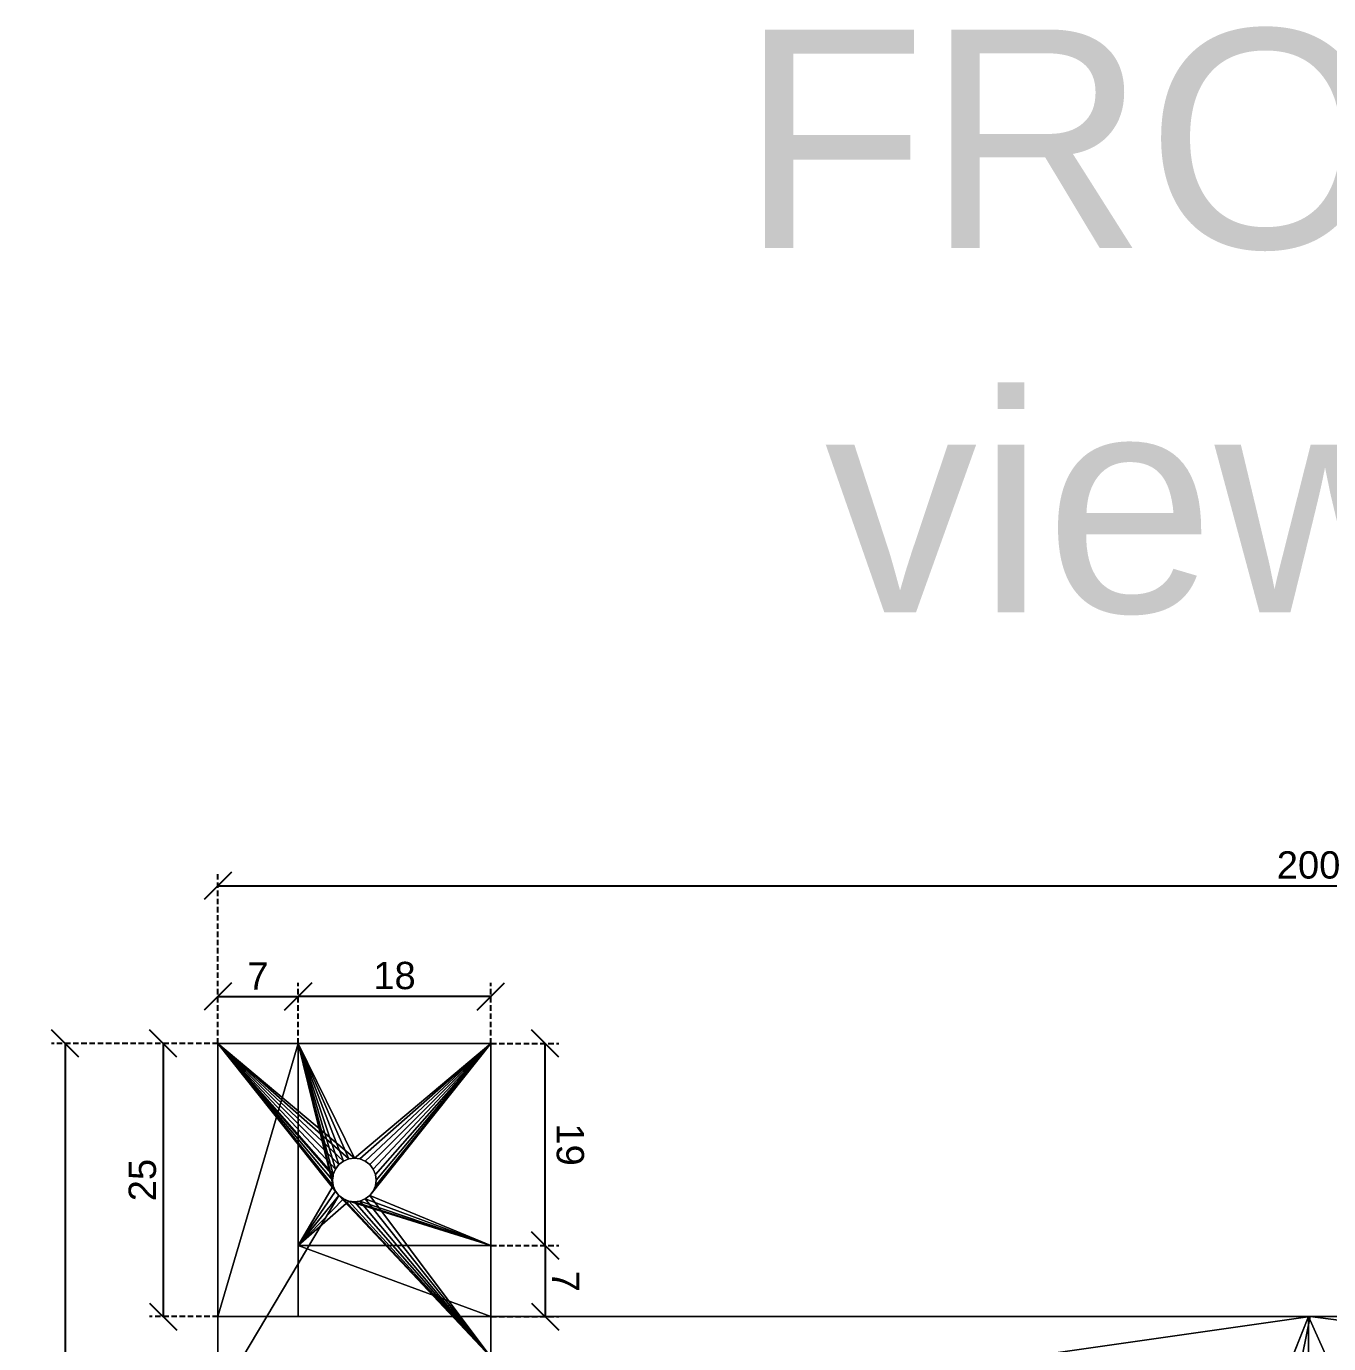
# Model space of a CAD drawing. Header units: millimetres. Extents: x -38752 to -34801, y 260924 to 263752.
# Drawn here: x -38243 to -38123.8, y 262141.3 to 262261.9 of the extents above; entities that cross this region are included whole.
import ezdxf

# ---------------------------------------------------------------- set-up
doc = ezdxf.new("R2010")
doc.units = ezdxf.units.MM
doc.linetypes.add('DASHED', pattern=[0.75, 0.5, -0.25])
doc.layers.get('0').update_dxf_attribs({"lineweight": 9})
doc.layers.add('0.05', color=2, linetype='Continuous', lineweight=5)
doc.layers.add('0.09', color=1, linetype='Continuous', lineweight=9)
doc.styles.get("Standard").update_dxf_attribs({"font": 'arial.ttf'})
doc.dimstyles.new('Annotative', dxfattribs={"dimscale": 0, "dimtxt": 2.5, "dimasz": 2.5, "dimexe": 1.25, "dimexo": 0.625, "dimtad": 1, "dimdec": 0, "dimtxsty": 'Standard', "dimblk": 'OBLIQUE', "dimcen": 2.5, "dimclrd": 256, "dimclre": 7, "dimadec": 0, "dimazin": 0, "dimtfac": 1, "dimtdec": 0, "dimtmove": 0, "dimatfit": 3, "dimfxl": 1, "dimarcsym": 0})

# ---------------------------------------------------------------- blocks, each defined once
blk = doc.blocks.new('_Oblique')
at = {"color": 0, "linetype": 'ByBlock', "lineweight": -2}
blk.add_line((-0.5, -0.5), (0.5, 0.5), dxfattribs=at)
blk = doc.blocks.new('*D23')
at = {"layer": '0.05', "color": 7, "linetype": 'DASHED', "lineweight": -2, "transparency": 16777216}
for p, q in [((-38225.48, 262168.76), (-38225.48, 262174.32)), ((-38218.14, 262168.76), (-38218.14, 262174.32))]:
    blk.add_line(p, q, dxfattribs=at)
at = {"layer": '0.05', "lineweight": -2, "transparency": 16777216}
blk.add_line((-38225.48, 262173.07), (-38218.14, 262173.07), dxfattribs=at)
at = {"layer": 'Defpoints', "color": 0, "transparency": 16777216}
for p in [(-38218.14, 262173.07), (-38225.48, 262168.76), (-38218.14, 262168.76)]:
    blk.add_point(p, dxfattribs=at)
at = {"layer": '0.05', "lineweight": -2, "transparency": 16777216, "xscale": 2.5, "yscale": 2.5, "zscale": 2.5, "rotation": 180}
blk.add_blockref('_Oblique', (-38225.48, 262173.07), dxfattribs=at)
at = {"layer": '0.05', "lineweight": -2, "transparency": 16777216, "xscale": 2.5, "yscale": 2.5, "zscale": 2.5}
blk.add_blockref('_Oblique', (-38218.14, 262173.07), dxfattribs=at)
at = {"layer": '0.05', "color": 0, "transparency": 16777216, "insert": (-38221.81, 262174.95), "char_height": 2.5, "attachment_point": 5}
blk.add_mtext('7', dxfattribs=at)
blk = doc.blocks.new('*D24')
at = {"layer": '0.05', "color": 7, "linetype": 'DASHED', "lineweight": -2, "transparency": 16777216}
for p, q in [((-38218.14, 262168.76), (-38218.14, 262174.32)), ((-38200.48, 262168.76), (-38200.48, 262174.32))]:
    blk.add_line(p, q, dxfattribs=at)
at = {"layer": '0.05', "lineweight": -2, "transparency": 16777216}
blk.add_line((-38200.48, 262173.07), (-38218.14, 262173.07), dxfattribs=at)
at = {"layer": 'Defpoints', "color": 0, "transparency": 16777216}
for p in [(-38218.14, 262173.07), (-38218.14, 262168.76), (-38200.48, 262168.76)]:
    blk.add_point(p, dxfattribs=at)
at = {"layer": '0.05', "lineweight": -2, "transparency": 16777216, "xscale": 2.5, "yscale": 2.5, "zscale": 2.5, "rotation": 180}
blk.add_blockref('_Oblique', (-38218.14, 262173.07), dxfattribs=at)
at = {"layer": '0.05', "lineweight": -2, "transparency": 16777216, "xscale": 2.5, "yscale": 2.5, "zscale": 2.5}
blk.add_blockref('_Oblique', (-38200.48, 262173.07), dxfattribs=at)
at = {"layer": '0.05', "color": 0, "transparency": 16777216, "insert": (-38209.31, 262174.97), "char_height": 2.5, "attachment_point": 5}
blk.add_mtext('18', dxfattribs=at)
blk = doc.blocks.new('*D26')
at = {"layer": '0.05', "color": 7, "linetype": 'DASHED', "lineweight": -2, "transparency": 16777216}
for p, q in [((-38200.48, 262168.76), (-38194.26, 262168.76)), ((-38200.48, 262150.26), (-38194.26, 262150.26))]:
    blk.add_line(p, q, dxfattribs=at)
at = {"layer": '0.05', "lineweight": -2, "transparency": 16777216}
blk.add_line((-38195.51, 262150.26), (-38195.51, 262168.76), dxfattribs=at)
at = {"layer": 'Defpoints', "color": 0, "transparency": 16777216}
for p in [(-38200.48, 262168.76), (-38195.51, 262168.76), (-38200.48, 262150.26, 5)]:
    blk.add_point(p, dxfattribs=at)
at = {"layer": '0.05', "lineweight": -2, "transparency": 16777216, "xscale": 2.5, "yscale": 2.5, "zscale": 2.5}
for p, rotation in [((-38195.51, 262168.76), 90), ((-38195.51, 262150.26), 270)]:
    blk.add_blockref('_Oblique', p, dxfattribs=dict(at, rotation=rotation))
at = {"layer": '0.05', "color": 0, "transparency": 16777216, "insert": (-38193.23, 262159.51), "char_height": 2.5, "attachment_point": 5, "rotation": 270}
blk.add_mtext('19', dxfattribs=at)
blk = doc.blocks.new('*D28')
at = {"layer": '0.05', "color": 7, "linetype": 'DASHED', "lineweight": -2, "transparency": 16777216}
for p, q in [((-38200.48, 262150.26), (-38194.26, 262150.26)), ((-38200.48, 262143.76), (-38194.26, 262143.76))]:
    blk.add_line(p, q, dxfattribs=at)
at = {"layer": '0.05', "lineweight": -2, "transparency": 16777216}
blk.add_line((-38195.51, 262150.26), (-38195.51, 262143.76), dxfattribs=at)
at = {"layer": 'Defpoints', "color": 0, "transparency": 16777216}
for p in [(-38200.48, 262150.26, 5), (-38200.48, 262143.76, 22.65), (-38195.51, 262143.76)]:
    blk.add_point(p, dxfattribs=at)
at = {"layer": '0.05', "lineweight": -2, "transparency": 16777216, "xscale": 2.5, "yscale": 2.5, "zscale": 2.5}
for p, rotation in [((-38195.51, 262150.26), 90), ((-38195.51, 262143.76), 270)]:
    blk.add_blockref('_Oblique', p, dxfattribs=dict(at, rotation=rotation))
at = {"layer": '0.05', "color": 0, "transparency": 16777216, "insert": (-38193.63, 262147.01), "char_height": 2.5, "attachment_point": 5, "rotation": 270}
blk.add_mtext('7', dxfattribs=at)
blk = doc.blocks.new('*D30')
at = {"layer": '0.05', "color": 7, "linetype": 'DASHED', "lineweight": -2, "transparency": 16777216}
for p, q in [((-38225.48, 262168.76), (-38231.73, 262168.76)), ((-38225.48, 262143.76), (-38231.73, 262143.76))]:
    blk.add_line(p, q, dxfattribs=at)
at = {"layer": '0.05', "lineweight": -2, "transparency": 16777216}
blk.add_line((-38230.48, 262168.76), (-38230.48, 262143.76), dxfattribs=at)
at = {"layer": 'Defpoints', "color": 0, "transparency": 16777216}
for p in [(-38225.48, 262168.76, 4), (-38230.48, 262143.76), (-38225.48, 262143.76)]:
    blk.add_point(p, dxfattribs=at)
at = {"layer": '0.05', "lineweight": -2, "transparency": 16777216, "xscale": 2.5, "yscale": 2.5, "zscale": 2.5}
for p, rotation in [((-38230.48, 262168.76), 90), ((-38230.48, 262143.76), 270)]:
    blk.add_blockref('_Oblique', p, dxfattribs=dict(at, rotation=rotation))
at = {"layer": '0.05', "color": 0, "transparency": 16777216, "insert": (-38232.38, 262156.26), "char_height": 2.5, "attachment_point": 5, "rotation": 90}
blk.add_mtext('25', dxfattribs=at)
blk = doc.blocks.new('*D32')
at = {"layer": '0.05', "color": 7, "linetype": 'DASHED', "lineweight": -2, "transparency": 16777216}
for p, q in [((-38225.48, 262168.76), (-38240.72, 262168.76)), ((-38225.48, 261893.78), (-38240.72, 261893.78))]:
    blk.add_line(p, q, dxfattribs=at)
at = {"layer": '0.05', "lineweight": -2, "transparency": 16777216}
blk.add_line((-38239.47, 262168.76), (-38239.47, 261893.78), dxfattribs=at)
at = {"layer": 'Defpoints', "color": 0, "transparency": 16777216}
for p in [(-38225.48, 262168.76), (-38239.47, 261893.78), (-38225.48, 261893.78)]:
    blk.add_point(p, dxfattribs=at)
at = {"layer": '0.05', "lineweight": -2, "transparency": 16777216, "xscale": 2.5, "yscale": 2.5, "zscale": 2.5}
for p, rotation in [((-38239.47, 262168.76), 90), ((-38239.47, 261893.78), 270)]:
    blk.add_blockref('_Oblique', p, dxfattribs=dict(at, rotation=rotation))
at = {"layer": '0.05', "color": 0, "transparency": 16777216, "insert": (-38241.37, 262031.27), "char_height": 2.5, "attachment_point": 5, "rotation": 90}
blk.add_mtext('275', dxfattribs=at)
blk = doc.blocks.new('*D33')
at = {"layer": '0.05', "color": 7, "linetype": 'DASHED', "lineweight": -2, "transparency": 16777216}
for p, q in [((-38225.48, 262168.76), (-38225.48, 262184.44)), ((-38025.77, 262168.76), (-38025.77, 262184.44))]:
    blk.add_line(p, q, dxfattribs=at)
at = {"layer": '0.05', "lineweight": -2, "transparency": 16777216}
blk.add_line((-38225.48, 262183.19), (-38025.77, 262183.19), dxfattribs=at)
at = {"layer": 'Defpoints', "color": 0, "transparency": 16777216}
for p in [(-38025.77, 262183.19), (-38225.48, 262168.76), (-38025.77, 262168.76, 5)]:
    blk.add_point(p, dxfattribs=at)
at = {"layer": '0.05', "lineweight": -2, "transparency": 16777216, "xscale": 2.5, "yscale": 2.5, "zscale": 2.5, "rotation": 180}
blk.add_blockref('_Oblique', (-38225.48, 262183.19), dxfattribs=at)
at = {"layer": '0.05', "lineweight": -2, "transparency": 16777216, "xscale": 2.5, "yscale": 2.5, "zscale": 2.5}
blk.add_blockref('_Oblique', (-38025.77, 262183.19), dxfattribs=at)
at = {"layer": '0.05', "color": 0, "transparency": 16777216, "insert": (-38125.63, 262185.09), "char_height": 2.5, "attachment_point": 5}
blk.add_mtext('200', dxfattribs=at)

msp = doc.modelspace()

# ---------------------------------------------------------------- linework, layer by layer
at = {"extrusion": (2.49184e-13, 1, -4.44089e-16)}
for p, q in [((-38225.48, 262136.25), (-38225.48, 262168.76)), ((-38200.48, 262168.76), (-38225.48, 262168.76)), ((-38225.48, 262168.76, 4), (-38225.48, 262168.76)), ((-38218.14, 262168.76, 4), (-38225.48, 262168.76, 4)), ((-38225.48, 262143.76, 4), (-38225.48, 262168.76, 4)), ((-38200.48, 262168.76, 5), (-38218.14, 262168.76, 5)), ((-38218.14, 262143.76, 4), (-38218.14, 262168.76, 4)), ((-38218.14, 262168.76, 5), (-38218.14, 262168.76, 4)), ((-38218.14, 262150.26, 5), (-38218.14, 262168.76, 5)), ((-38200.48, 262168.76, 5), (-38200.48, 262168.76)), ((-38200.48, 262140.06), (-38200.48, 262168.76)), ((-38200.48, 262150.26, 5), (-38200.48, 262168.76, 5)), ((-38214.72, 262157.26, 5), (-38214.72, 262157.26)), ((-38214.4, 262157.68, 5), (-38214.4, 262157.68)), ((-38213.98, 262158, 5), (-38213.98, 262158)), ((-38213.5, 262158.2, 5), (-38213.5, 262158.2)), ((-38212.98, 262158.26, 5), (-38212.98, 262158.26)), ((-38212.47, 262158.2, 5), (-38212.47, 262158.2)), ((-38211.98, 262158, 5), (-38211.98, 262158)), ((-38211.57, 262157.68, 5), (-38211.57, 262157.68)), ((-38211.25, 262157.26, 5), (-38211.25, 262157.26)), ((-38214.98, 262156.26, 5), (-38214.98, 262156.26)), ((-38214.92, 262156.78, 5), (-38214.92, 262156.78)), ((-38211.05, 262156.78, 5), (-38211.05, 262156.78)), ((-38210.98, 262156.26, 5), (-38210.98, 262156.26)), ((-38214.92, 262155.75, 5), (-38214.92, 262155.75)), ((-38214.72, 262155.26, 5), (-38214.72, 262155.26)), ((-38214.4, 262154.85, 5), (-38214.4, 262154.85)), ((-38211.57, 262154.85, 5), (-38211.57, 262154.85)), ((-38211.25, 262155.26, 5), (-38211.25, 262155.26)), ((-38211.05, 262155.75, 5), (-38211.05, 262155.75)), ((-38213.98, 262154.53, 5), (-38213.98, 262154.53)), ((-38213.5, 262154.33, 5), (-38213.5, 262154.33)), ((-38212.98, 262154.26, 5), (-38212.98, 262154.26)), ((-38212.47, 262154.33, 5), (-38212.47, 262154.33)), ((-38211.98, 262154.53, 5), (-38211.98, 262154.53)), ((-38218.14, 262143.76, 5), (-38218.14, 262150.26, 5)), ((-38200.48, 262150.26, 5), (-38218.14, 262150.26, 5)), ((-38200.48, 262143.76, 22.65), (-38218.14, 262150.26, 5)), ((-38200.48, 262143.76, 22.65), (-38200.48, 262150.26, 5)), ((-38125.63, 262143.76, 104.86), (-38225.48, 261893.78, 104.86)), ((-38125.63, 262143.76, 104.86), (-38225.48, 262143.76, 5)), ((-38225.48, 261893.78, 104.86), (-38225.48, 262143.76, 5)), ((-38218.14, 262143.76, 4), (-38225.48, 262143.76, 4)), ((-38225.48, 262143.76, 5), (-38225.48, 262143.76, 4)), ((-38218.14, 262143.76, 5), (-38200.48, 262143.76, 22.65)), ((-38218.14, 262143.76, 5), (-38218.14, 262143.76, 4)), ((-38200.48, 262143.76, 22.65), (-38125.49, 262143.76, 97.65)), ((-38200.48, 262133.06, 26.93), (-38200.48, 262143.76, 22.65)), ((-38127.7, 262132.7, 99.86), (-38125.49, 262143.76, 97.65)), ((-38125.63, 262143.76, 104.86), (-38125.63, 261893.78, 104.86)), ((-38125.63, 262143.76, 104.86), (-38122.09, 262143.76, 101.32)), ((-38125.49, 262143.76, 97.65), (-38050.77, 262143.76, 22.93))]:
    msp.add_line(p, q, dxfattribs=at)
for points in [[(-38211.98, 262158, 5), (-38211.57, 262157.68, 5), (-38211.25, 262157.26, 5), (-38211.05, 262156.78, 5), (-38210.98, 262156.26, 5), (-38211.05, 262155.75, 5), (-38211.25, 262155.26, 5), (-38211.57, 262154.85, 5), (-38211.98, 262154.53, 5), (-38212.47, 262154.33, 5), (-38212.98, 262154.26, 5), (-38213.5, 262154.33, 5), (-38213.98, 262154.53, 5), (-38214.4, 262154.85, 5), (-38214.72, 262155.26, 5), (-38214.92, 262155.75, 5), (-38214.98, 262156.26, 5), (-38214.92, 262156.78, 5), (-38214.72, 262157.26, 5), (-38214.4, 262157.68, 5), (-38213.98, 262158, 5), (-38213.5, 262158.2, 5), (-38212.98, 262158.26, 5), (-38212.47, 262158.2, 5), (-38211.98, 262158, 5)], [(-38214.4, 262157.68, 0), (-38213.98, 262158, 0), (-38213.5, 262158.2, 0), (-38212.98, 262158.26, 0), (-38212.47, 262158.2, 0), (-38211.98, 262158, 0), (-38211.57, 262157.68, 0), (-38211.25, 262157.26, 0), (-38211.05, 262156.78, 0), (-38210.98, 262156.26, 0), (-38211.05, 262155.75, 0), (-38211.25, 262155.26, 0), (-38211.57, 262154.85, 0), (-38211.98, 262154.53, 0), (-38212.47, 262154.33, 0), (-38212.87, 262154.28, 0), (-38212.98, 262154.26, 0), (-38213.5, 262154.33, 0), (-38213.98, 262154.53, 0), (-38214.4, 262154.85, 0), (-38214.72, 262155.26, 0), (-38214.92, 262155.75, 0), (-38214.98, 262156.26, 0), (-38214.93, 262156.65, 0), (-38214.92, 262156.78, 0), (-38214.72, 262157.26, 0), (-38214.4, 262157.68, 0)]]:
    msp.add_polyline3d(points)

# ---------------------------------------------------------------- texts
at = {"layer": '0.05', "insert": (-38177.69, 262261.57), "char_height": 20, "attachment_point": 1}
msp.add_mtext_dynamic_manual_height_columns('FRONT\\P view', width=276.2925, gutter_width=12.5, heights=[0], dxfattribs=at)

# ---------------------------------------------------------------- dimensions: what is measured, and where the dimension line sits
at = {"layer": '0.05'}
for base, p1, p2, picture, middle in [((-38025.77, 262183.19), (-38225.48, 262168.76), (-38025.77, 262168.76, 5), '*D33', (-38125.63, 262185.09)), ((-38218.14, 262173.07), (-38225.48, 262168.76), (-38218.14, 262168.76), '*D23', (-38221.81, 262174.95)), ((-38218.14, 262173.07), (-38200.48, 262168.76), (-38218.14, 262168.76), '*D24', (-38209.31, 262174.97))]:
    dim = msp.add_linear_dim(base=base, p1=p1, p2=p2, dimstyle='Annotative', override={"dimexo": 0, "dimdle": 0, "dimse1": 0, "dimse2": 0}, dxfattribs=at)
    dim.commit()
    dim.dimension.update_dxf_attribs({"geometry": picture, "text_midpoint": middle})
for base, p1, p2, override, picture, middle in [((-38239.47, 261893.78), (-38225.48, 262168.76), (-38225.48, 261893.78), {"dimexo": 0, "dimdle": 0, "dimse1": 0, "dimse2": 0}, '*D32', (-38241.37, 262031.27)), ((-38230.48, 262143.76), (-38225.48, 262168.76, 4), (-38225.48, 262143.76), {"dimexo": 0, "dimdle": 0, "dimse1": 0, "dimse2": 0}, '*D30', (-38232.38, 262156.26)), ((-38195.50764561, 262168.76435051), (-38200.48358314, 262150.26435051, 5), (-38200.48358314, 262168.76435051), {"dimexo": 0, "dimgap": 1, "dimtad": 2, "dimtih": 0, "dimdle": 0, "dimse1": 0, "dimse2": 0}, '*D26', (-38193.23121314, 262159.51435051)), ((-38195.50764561, 262143.76435051), (-38200.48358314, 262150.26435051, 5), (-38200.48358314, 262143.76435051, 22.65226715), {"dimexo": 0, "dimtad": 2, "dimdle": 0, "dimse1": 0, "dimse2": 0}, '*D28', (-38193.63264561, 262147.01435051))]:
    dim = msp.add_linear_dim(base=base, p1=p1, p2=p2, angle=90, dimstyle='Annotative', override=override, dxfattribs=at)
    dim.commit()
    dim.dimension.update_dxf_attribs({"geometry": picture, "text_midpoint": middle})

# ---------------------------------------------------------------- meshes
at = {"layer": '0.09'}
mesh = msp.add_polyface(dxfattribs=at)
corners = [(-38218.14, 262168.76, 5), (-38200.48, 262168.76), (-38200.48, 262168.76, 5), (-38218.14, 262168.76, 4), (-38225.48, 262168.76), (-38225.48, 262168.76, 4)]
mesh.append_faces([[corners[k] for k in face] for face in [(0, 1, 2), (4, 3, 5)]], dxfattribs={"vtx0": -1})
mesh.append_faces([[corners[k] for k in face] for face in [(1, 3, 4)]], dxfattribs={"vtx0": -1, "vtx1": -1})
mesh.append_faces([[corners[k] for k in face] for face in [(1, 0, 3)]], dxfattribs={"vtx0": -1, "vtx2": -1})
mesh = msp.add_polyface(dxfattribs=at)
corners = [(-38225.48, 262143.76, 4), (-38218.14, 262168.76, 4), (-38218.14, 262143.76, 4), (-38225.48, 262168.76, 4)]
mesh.append_faces([[corners[k] for k in face] for face in [(0, 1, 2), (1, 0, 3)]], dxfattribs={"vtx0": -1})
mesh = msp.add_polyface(dxfattribs=at)
corners = [(-38200.48, 262140.06), (-38212.47, 262154.33), (-38212.98, 262154.26), (-38211.98, 262154.53), (-38211.57, 262154.85), (-38200.48, 262168.76), (-38212.87, 262154.28), (-38211.25, 262155.26), (-38211.05, 262155.75), (-38210.98, 262156.26), (-38211.05, 262156.78), (-38211.25, 262157.26), (-38211.57, 262157.68), (-38211.98, 262158), (-38212.47, 262158.2), (-38212.98, 262158.26), (-38225.48, 262136.25), (-38220.48, 262136.25), (-38214.4, 262154.85), (-38225.48, 262168.76), (-38213.98, 262154.53), (-38213.5, 262154.33), (-38214.72, 262155.26), (-38214.92, 262155.75), (-38214.98, 262156.26), (-38214.93, 262156.65), (-38214.92, 262156.78), (-38214.72, 262157.26), (-38214.4, 262157.68), (-38213.98, 262158), (-38213.5, 262158.2)]
mesh.append_faces([[corners[k] for k in face] for face in [(2, 1, 6), (0, 16, 17)]], dxfattribs={"vtx0": -1})
mesh.append_faces([[corners[k] for k in face] for face in [(1, 0, 3), (3, 0, 4), (4, 5, 7), (7, 5, 8), (8, 5, 9), (9, 5, 10), (10, 5, 11), (11, 5, 12), (12, 5, 13), (13, 5, 14), (14, 5, 15), (16, 18, 19), (18, 0, 20), (20, 0, 21), (21, 0, 2), (19, 15, 5)]], dxfattribs={"vtx0": -1, "vtx1": -1})
mesh.append_faces([[corners[k] for k in face] for face in [(0, 1, 2), (16, 0, 18)]], dxfattribs={"vtx0": -1, "vtx1": -1, "vtx2": -1})
mesh.append_faces([[corners[k] for k in face] for face in [(4, 0, 5), (19, 18, 22), (19, 22, 23), (19, 23, 24), (19, 24, 25), (19, 25, 26), (19, 26, 27), (19, 27, 28), (19, 28, 29), (19, 29, 30), (19, 30, 15)]], dxfattribs={"vtx0": -1, "vtx2": -1})
mesh = msp.add_polyface(dxfattribs=at)
corners = [(-38225.48, 261937.13, 82.54), (-38225.48, 261945.82, 75.8), (-38225.48, 261946.34, 75.86), (-38225.48, 261937.13, 73.86), (-38225.48, 261945.34, 75.6), (-38225.48, 261944.92, 75.28), (-38225.48, 261944.6, 74.86), (-38225.48, 261944.5, 74.6), (-38225.48, 261944.4, 74.38), (-38225.48, 261944.34, 73.86), (-38225.48, 261944.4, 73.35), (-38225.48, 261937.15, 72.54), (-38225.48, 261944.43, 73.29), (-38225.48, 261944.6, 72.86), (-38225.48, 261944.92, 72.45), (-38225.48, 261937.8, 70.2), (-38225.48, 261945.34, 72.13), (-38225.48, 261945.82, 71.93), (-38225.48, 261946.34, 71.86), (-38225.48, 261939.04, 68.12), (-38225.48, 261960.97, 70.02), (-38225.48, 261960.46, 69.95), (-38225.48, 261959.97, 69.75), (-38225.48, 261959.56, 69.43), (-38225.48, 261959.24, 69.02), (-38225.48, 261959.13, 68.75), (-38225.48, 261959.04, 68.54), (-38225.48, 261958.97, 68.02), (-38225.48, 261940.78, 66.43), (-38225.48, 261959.04, 67.5), (-38225.48, 261959.06, 67.45), (-38225.48, 261959.24, 67.02), (-38225.48, 261959.56, 66.6), (-38225.48, 261959.97, 66.29), (-38225.48, 261942.89, 65.24), (-38225.48, 261960.46, 66.09), (-38225.48, 261960.97, 66.02), (-38225.48, 261970.82, 63.03), (-38225.48, 261971.6, 63.06), (-38225.48, 261970.06, 62.93), (-38225.48, 261969.3, 62.76), (-38225.48, 261957.53, 59.39), (-38225.48, 261968.57, 62.52), (-38225.48, 261966.72, 60.72), (-38225.48, 261964.63, 59.48), (-38225.48, 261962.3, 58.83), (-38225.48, 261959.88, 58.8), (-38225.48, 261893.78, 99.86), (-38225.48, 262143.76, 5), (-38225.48, 261893.78, 104.86), (-38225.48, 261946.85, 75.8), (-38225.48, 261947.34, 75.6), (-38225.48, 261947.75, 75.28), (-38225.48, 261948.07, 74.86), (-38225.48, 261961.49, 69.95), (-38225.48, 261948.25, 74.44), (-38225.48, 261948.27, 74.38), (-38225.48, 261948.34, 73.86), (-38225.48, 261948.27, 73.35), (-38225.48, 261948.18, 73.13), (-38225.48, 261948.07, 72.86), (-38225.48, 261947.75, 72.45), (-38225.48, 261947.34, 72.13), (-38225.48, 261946.85, 71.93), (-38225.48, 261961.97, 69.75), (-38225.48, 261962.39, 69.43), (-38225.48, 261962.7, 69.02), (-38225.48, 261962.88, 68.59), (-38225.48, 261962.9, 68.54), (-38225.48, 261962.97, 68.02), (-38225.48, 261962.9, 67.5), (-38225.48, 261962.81, 67.28), (-38225.48, 261962.7, 67.02), (-38225.48, 261973.89, 62.71), (-38225.48, 261962.39, 66.6), (-38225.48, 261961.97, 66.29), (-38225.48, 261961.49, 66.09), (-38225.48, 261973.14, 62.9), (-38225.48, 261972.37, 63.01), (-38225.48, 261974.62, 62.46), (-38225.48, 261978.35, 61.04), (-38225.48, 261979.09, 60.78), (-38225.48, 262126.6, 1.85), (-38225.48, 262143.76, 4), (-38225.48, 262168.76), (-38225.48, 262168.76, 4), (-38225.48, 262131.33, 0.44), (-38225.48, 262136.25)]
mesh.append_faces([[corners[k] for k in face] for face in [(45, 41, 46), (47, 48, 49), (83, 84, 85), (84, 86, 87)]], dxfattribs={"vtx0": -1})
mesh.append_faces([[corners[k] for k in face] for face in [(1, 3, 4), (4, 3, 5), (5, 3, 6), (6, 3, 7), (7, 3, 8), (8, 3, 9), (9, 3, 10), (10, 11, 12), (12, 11, 13), (13, 11, 14), (14, 15, 16), (16, 15, 17), (17, 15, 18), (19, 20, 15), (20, 19, 21), (21, 19, 22), (22, 19, 23), (23, 19, 24), (24, 19, 25), (25, 19, 26), (26, 19, 27), (27, 28, 29), (29, 28, 30), (30, 28, 31), (31, 28, 32), (32, 28, 33), (33, 34, 35), (35, 34, 36), (37, 34, 39), (39, 34, 40), (40, 41, 42), (42, 41, 43), (43, 41, 44), (44, 41, 45), (50, 0, 2), (54, 63, 20), (73, 36, 77), (77, 36, 78), (78, 34, 38), (48, 82, 83)]], dxfattribs={"vtx0": -1, "vtx1": -1})
mesh.append_faces([[corners[k] for k in face] for face in [(48, 0, 50), (48, 53, 54), (20, 18, 15), (48, 72, 73), (78, 36, 34), (84, 83, 82)]], dxfattribs={"vtx0": -1, "vtx1": -1, "vtx2": -1})
mesh.append_faces([[corners[k] for k in face] for face in [(0, 1, 2), (1, 0, 3), (10, 3, 11), (14, 11, 15), (27, 19, 28), (33, 28, 34), (34, 37, 38), (40, 34, 41), (48, 47, 0), (48, 50, 51), (48, 51, 52), (48, 52, 53), (54, 53, 55), (54, 55, 56), (54, 56, 57), (54, 57, 58), (54, 58, 59), (54, 59, 60), (54, 60, 61), (54, 61, 62), (54, 62, 63), (20, 63, 18), (48, 54, 64), (48, 64, 65), (48, 65, 66), (48, 66, 67), (48, 67, 68), (48, 68, 69), (48, 69, 70), (48, 70, 71), (48, 71, 72), (73, 72, 74), (73, 74, 75), (73, 75, 76), (73, 76, 36), (48, 73, 79), (48, 79, 80), (48, 80, 81), (48, 81, 82), (84, 82, 86)]], dxfattribs={"vtx0": -1, "vtx2": -1})
mesh = msp.add_polyface(dxfattribs=at)
corners = [(-38218.14, 262150.26, 5), (-38218.14, 262168.76, 4), (-38218.14, 262168.76, 5), (-38218.14, 262143.76, 5), (-38218.14, 262143.76, 4)]
mesh.append_faces([[corners[k] for k in face] for face in [(0, 1, 2), (1, 3, 4)]], dxfattribs={"vtx0": -1})
mesh.append_faces([[corners[k] for k in face] for face in [(1, 0, 3)]], dxfattribs={"vtx0": -1, "vtx2": -1})
mesh = msp.add_polyface(dxfattribs=at)
corners = [(-38218.14, 262150.26, 5), (-38213.5, 262154.33, 5), (-38200.48, 262150.26, 5), (-38213.98, 262154.53, 5), (-38214.4, 262154.85, 5), (-38214.72, 262155.26, 5), (-38214.92, 262155.75, 5), (-38218.14, 262168.76, 5), (-38212.98, 262154.26, 5), (-38214.98, 262156.26, 5), (-38214.92, 262156.78, 5), (-38214.72, 262157.26, 5), (-38214.4, 262157.68, 5), (-38213.98, 262158, 5), (-38213.5, 262158.2, 5), (-38212.98, 262158.26, 5), (-38200.48, 262168.76, 5), (-38211.57, 262154.85, 5), (-38211.98, 262154.53, 5), (-38212.47, 262154.33, 5), (-38211.25, 262155.26, 5), (-38211.05, 262155.75, 5), (-38210.98, 262156.26, 5), (-38211.05, 262156.78, 5), (-38211.25, 262157.26, 5), (-38211.57, 262157.68, 5), (-38211.98, 262158, 5), (-38212.47, 262158.2, 5)]
mesh.append_faces([[corners[k] for k in face] for face in [(0, 1, 2), (1, 0, 3), (3, 0, 4), (4, 0, 5), (5, 0, 6), (6, 7, 9), (9, 7, 10), (10, 7, 11), (11, 7, 12), (12, 7, 13), (13, 7, 14), (14, 7, 15), (2, 17, 16), (17, 2, 18), (18, 2, 19), (19, 2, 8)]], dxfattribs={"vtx0": -1, "vtx1": -1})
mesh.append_faces([[corners[k] for k in face] for face in [(6, 0, 7), (2, 1, 8), (15, 7, 16), (16, 17, 20), (16, 20, 21), (16, 21, 22), (16, 22, 23), (16, 23, 24), (16, 24, 25), (16, 25, 26), (16, 26, 27), (16, 27, 15)]], dxfattribs={"vtx0": -1, "vtx2": -1})
mesh = msp.add_polyface(dxfattribs=at)
corners = [(-38200.48, 262168.76), (-38200.48, 262150.26, 5), (-38200.48, 262168.76, 5), (-38200.48, 262143.76, 22.65), (-38200.48, 262140.06), (-38200.48, 262133.06, 26.93)]
mesh.append_faces([[corners[k] for k in face] for face in [(0, 1, 2), (3, 4, 5)]], dxfattribs={"vtx0": -1})
mesh.append_faces([[corners[k] for k in face] for face in [(4, 1, 0)]], dxfattribs={"vtx0": -1, "vtx1": -1})
mesh.append_faces([[corners[k] for k in face] for face in [(4, 3, 1)]], dxfattribs={"vtx0": -1, "vtx2": -1})
mesh = msp.add_polyface(dxfattribs=at)
corners = [(-38052.18, 262143.76, 31.41), (-38050.77, 262143.76, 30), (-38122.09, 262143.76, 101.32), (-38125.63, 261893.78, 104.86), (-38025.77, 261920.78, 5), (-38025.77, 261893.78, 5), (-38125.63, 262143.76, 104.86), (-38036.92, 262147.36, 16.15), (-38025.77, 262168.76, 5)]
mesh.append_faces([[corners[k] for k in face] for face in [(3, 4, 5), (4, 7, 8)]], dxfattribs={"vtx0": -1})
mesh.append_faces([[corners[k] for k in face] for face in [(4, 6, 1)]], dxfattribs={"vtx0": -1, "vtx1": -1, "vtx2": -1})
mesh.append_faces([[corners[k] for k in face] for face in [(4, 3, 6), (4, 1, 7), (1, 6, 2)]], dxfattribs={"vtx0": -1, "vtx2": -1})
mesh.append_faces([[corners[k] for k in face] for face in [(0, 1, 2)]], dxfattribs={"vtx1": -1})
mesh = msp.add_polyface(dxfattribs=at)
corners = [(-38214.72, 262157.26), (-38214.92, 262156.78, 5), (-38214.72, 262157.26, 5), (-38214.92, 262156.78)]
mesh.append_faces([[corners[k] for k in face] for face in [(0, 1, 2), (1, 0, 3)]], dxfattribs={"vtx0": -1})
mesh = msp.add_polyface(dxfattribs=at)
corners = [(-38214.4, 262157.68, 5), (-38214.72, 262157.26), (-38214.72, 262157.26, 5), (-38214.4, 262157.68)]
mesh.append_faces([[corners[k] for k in face] for face in [(0, 1, 2), (1, 0, 3)]], dxfattribs={"vtx0": -1})
mesh = msp.add_polyface(dxfattribs=at)
corners = [(-38213.98, 262158), (-38214.4, 262157.68, 5), (-38213.98, 262158, 5), (-38214.4, 262157.68)]
mesh.append_faces([[corners[k] for k in face] for face in [(0, 1, 2), (1, 0, 3)]], dxfattribs={"vtx0": -1})
mesh = msp.add_polyface(dxfattribs=at)
corners = [(-38213.5, 262158.2), (-38213.98, 262158, 5), (-38213.5, 262158.2, 5), (-38213.98, 262158)]
mesh.append_faces([[corners[k] for k in face] for face in [(0, 1, 2), (1, 0, 3)]], dxfattribs={"vtx0": -1})
mesh = msp.add_polyface(dxfattribs=at)
corners = [(-38212.98, 262158.26), (-38213.5, 262158.2, 5), (-38212.98, 262158.26, 5), (-38213.5, 262158.2)]
mesh.append_faces([[corners[k] for k in face] for face in [(0, 1, 2), (1, 0, 3)]], dxfattribs={"vtx0": -1})
mesh = msp.add_polyface(dxfattribs=at)
corners = [(-38212.47, 262158.2), (-38212.98, 262158.26, 5), (-38212.47, 262158.2, 5), (-38212.98, 262158.26)]
mesh.append_faces([[corners[k] for k in face] for face in [(0, 1, 2), (1, 0, 3)]], dxfattribs={"vtx0": -1})
mesh = msp.add_polyface(dxfattribs=at)
corners = [(-38211.98, 262158), (-38212.47, 262158.2, 5), (-38211.98, 262158, 5), (-38212.47, 262158.2)]
mesh.append_faces([[corners[k] for k in face] for face in [(0, 1, 2), (1, 0, 3)]], dxfattribs={"vtx0": -1})
mesh = msp.add_polyface(dxfattribs=at)
corners = [(-38211.98, 262158), (-38211.57, 262157.68, 5), (-38211.57, 262157.68), (-38211.98, 262158, 5)]
mesh.append_faces([[corners[k] for k in face] for face in [(0, 1, 2), (1, 0, 3)]], dxfattribs={"vtx0": -1})
mesh = msp.add_polyface(dxfattribs=at)
corners = [(-38211.25, 262157.26, 5), (-38211.57, 262157.68), (-38211.57, 262157.68, 5), (-38211.25, 262157.26)]
mesh.append_faces([[corners[k] for k in face] for face in [(0, 1, 2), (1, 0, 3)]], dxfattribs={"vtx0": -1})
mesh = msp.add_polyface(dxfattribs=at)
corners = [(-38211.05, 262156.78, 5), (-38211.25, 262157.26), (-38211.25, 262157.26, 5), (-38211.05, 262156.78)]
mesh.append_faces([[corners[k] for k in face] for face in [(0, 1, 2), (1, 0, 3)]], dxfattribs={"vtx0": -1})
mesh = msp.add_polyface(dxfattribs=at)
corners = [(-38214.92, 262156.78), (-38214.98, 262156.26, 5), (-38214.92, 262156.78, 5), (-38214.93, 262156.65), (-38214.98, 262156.26)]
mesh.append_faces([[corners[k] for k in face] for face in [(0, 1, 2)]], dxfattribs={"vtx0": -1})
mesh.append_faces([[corners[k] for k in face] for face in [(1, 0, 3)]], dxfattribs={"vtx0": -1, "vtx2": -1})
mesh.append_faces([[corners[k] for k in face] for face in [(4, 1, 3)]], dxfattribs={"vtx1": -1})
mesh = msp.add_polyface(dxfattribs=at)
corners = [(-38214.98, 262156.26, 5), (-38214.92, 262155.75), (-38214.92, 262155.75, 5), (-38214.98, 262156.26)]
mesh.append_faces([[corners[k] for k in face] for face in [(0, 1, 2), (1, 0, 3)]], dxfattribs={"vtx0": -1})
mesh = msp.add_polyface(dxfattribs=at)
corners = [(-38210.98, 262156.26), (-38211.05, 262156.78, 5), (-38210.98, 262156.26, 5), (-38211.05, 262156.78)]
mesh.append_faces([[corners[k] for k in face] for face in [(0, 1, 2), (1, 0, 3)]], dxfattribs={"vtx0": -1})
mesh = msp.add_polyface(dxfattribs=at)
corners = [(-38211.05, 262155.75, 5), (-38210.98, 262156.26), (-38210.98, 262156.26, 5), (-38211.05, 262155.75)]
mesh.append_faces([[corners[k] for k in face] for face in [(0, 1, 2), (1, 0, 3)]], dxfattribs={"vtx0": -1})
mesh = msp.add_polyface(dxfattribs=at)
corners = [(-38214.92, 262155.75), (-38214.72, 262155.26, 5), (-38214.92, 262155.75, 5), (-38214.72, 262155.26)]
mesh.append_faces([[corners[k] for k in face] for face in [(0, 1, 2), (1, 0, 3)]], dxfattribs={"vtx0": -1})
mesh = msp.add_polyface(dxfattribs=at)
corners = [(-38214.72, 262155.26), (-38214.4, 262154.85, 5), (-38214.72, 262155.26, 5), (-38214.4, 262154.85)]
mesh.append_faces([[corners[k] for k in face] for face in [(0, 1, 2), (1, 0, 3)]], dxfattribs={"vtx0": -1})
mesh = msp.add_polyface(dxfattribs=at)
corners = [(-38214.4, 262154.85, 5), (-38213.98, 262154.53), (-38213.98, 262154.53, 5), (-38214.4, 262154.85)]
mesh.append_faces([[corners[k] for k in face] for face in [(0, 1, 2), (1, 0, 3)]], dxfattribs={"vtx0": -1})
mesh = msp.add_polyface(dxfattribs=at)
corners = [(-38211.98, 262154.53, 5), (-38211.57, 262154.85), (-38211.57, 262154.85, 5), (-38211.98, 262154.53)]
mesh.append_faces([[corners[k] for k in face] for face in [(0, 1, 2), (1, 0, 3)]], dxfattribs={"vtx0": -1})
mesh = msp.add_polyface(dxfattribs=at)
corners = [(-38211.57, 262154.85, 5), (-38211.25, 262155.26), (-38211.25, 262155.26, 5), (-38211.57, 262154.85)]
mesh.append_faces([[corners[k] for k in face] for face in [(0, 1, 2), (1, 0, 3)]], dxfattribs={"vtx0": -1})
mesh = msp.add_polyface(dxfattribs=at)
corners = [(-38211.25, 262155.26, 5), (-38211.05, 262155.75), (-38211.05, 262155.75, 5), (-38211.25, 262155.26)]
mesh.append_faces([[corners[k] for k in face] for face in [(0, 1, 2), (1, 0, 3)]], dxfattribs={"vtx0": -1})
mesh = msp.add_polyface(dxfattribs=at)
corners = [(-38213.98, 262154.53, 5), (-38213.5, 262154.33), (-38213.5, 262154.33, 5), (-38213.98, 262154.53)]
mesh.append_faces([[corners[k] for k in face] for face in [(0, 1, 2), (1, 0, 3)]], dxfattribs={"vtx0": -1})
mesh = msp.add_polyface(dxfattribs=at)
corners = [(-38213.5, 262154.33, 5), (-38212.98, 262154.26), (-38212.98, 262154.26, 5), (-38213.5, 262154.33)]
mesh.append_faces([[corners[k] for k in face] for face in [(0, 1, 2), (1, 0, 3)]], dxfattribs={"vtx0": -1})
mesh = msp.add_polyface(dxfattribs=at)
corners = [(-38212.98, 262154.26, 5), (-38212.47, 262154.33), (-38212.47, 262154.33, 5), (-38212.87, 262154.28), (-38212.98, 262154.26)]
mesh.append_faces([[corners[k] for k in face] for face in [(0, 1, 2), (3, 0, 4)]], dxfattribs={"vtx0": -1})
mesh.append_faces([[corners[k] for k in face] for face in [(1, 0, 3)]], dxfattribs={"vtx0": -1, "vtx1": -1})
mesh = msp.add_polyface(dxfattribs=at)
corners = [(-38212.47, 262154.33, 5), (-38211.98, 262154.53), (-38211.98, 262154.53, 5), (-38212.47, 262154.33)]
mesh.append_faces([[corners[k] for k in face] for face in [(0, 1, 2), (1, 0, 3)]], dxfattribs={"vtx0": -1})
mesh = msp.add_polyface(dxfattribs=at)
corners = [(-38218.14, 262150.26, 5), (-38200.48, 262143.76, 22.65), (-38218.14, 262143.76, 5)]
mesh.append_faces([[corners[k] for k in face] for face in [(0, 1, 2)]])
mesh = msp.add_polyface(dxfattribs=at)
corners = [(-38218.14, 262150.26, 5), (-38200.48, 262150.26, 5), (-38200.48, 262143.76, 22.65)]
mesh.append_faces([[corners[k] for k in face] for face in [(0, 1, 2)]])
mesh = msp.add_polyface(dxfattribs=at)
corners = [(-38050.77, 262143.76, 30), (-38125.49, 262143.76, 97.65), (-38050.77, 262143.76, 22.93), (-38052.18, 262143.76, 31.41), (-38122.09, 262143.76, 101.32), (-38125.63, 262143.76, 104.86), (-38200.48, 262143.76, 22.65), (-38225.48, 262143.76, 5), (-38218.14, 262143.76, 5), (-38218.14, 262143.76, 4), (-38225.48, 262143.76, 4)]
mesh.append_faces([[corners[k] for k in face] for face in [(0, 1, 2), (9, 7, 10)]], dxfattribs={"vtx0": -1})
mesh.append_faces([[corners[k] for k in face] for face in [(1, 5, 6), (6, 7, 8), (8, 7, 9)]], dxfattribs={"vtx0": -1, "vtx1": -1})
mesh.append_faces([[corners[k] for k in face] for face in [(1, 0, 3), (1, 3, 4), (1, 4, 5), (6, 5, 7)]], dxfattribs={"vtx0": -1, "vtx2": -1})
mesh = msp.add_polyface(dxfattribs=at)
corners = [(-38225.48, 262143.76, 5), (-38125.63, 262143.76, 104.86), (-38225.48, 261893.78, 104.86)]
mesh.append_faces([[corners[k] for k in face] for face in [(0, 1, 2)]])
mesh = msp.add_polyface(dxfattribs=at)
corners = [(-38125.63, 262143.76, 104.86), (-38125.63, 261893.78, 104.86), (-38225.48, 261893.78, 104.86)]
mesh.append_faces([[corners[k] for k in face] for face in [(0, 1, 2)]])
mesh = msp.add_polyface(dxfattribs=at)
corners = [(-38135.11, 262114.15, 99.86), (-38220.48, 262124.38, 10.39), (-38220.48, 261900.42, 99.86), (-38127.7, 262132.7, 99.86), (-38200.48, 262133.06, 26.93), (-38125.49, 262143.76, 97.65), (-38200.48, 262143.76, 22.65)]
mesh.append_faces([[corners[k] for k in face] for face in [(0, 1, 2), (4, 5, 6)]], dxfattribs={"vtx0": -1})
mesh.append_faces([[corners[k] for k in face] for face in [(1, 3, 4)]], dxfattribs={"vtx0": -1, "vtx1": -1})
mesh.append_faces([[corners[k] for k in face] for face in [(1, 0, 3), (4, 3, 5)]], dxfattribs={"vtx0": -1, "vtx2": -1})
mesh = msp.add_polyface(dxfattribs=at)
corners = [(-38032.84, 261920.78, 5), (-38054.8, 261893.78, 26.96), (-38032.84, 261893.78, 5), (-38054.8, 261900.78, 26.96), (-38123.46, 261900.78, 95.61), (-38123.46, 261893.78, 95.61), (-38127.7, 262132.7, 99.86), (-38127.7, 261893.78, 99.86), (-38030.77, 261920.78, 2.93), (-38030.77, 262134.1, 2.93), (-38050.77, 262134.1, 22.93), (-38125.49, 262143.76, 97.65), (-38050.77, 262143.76, 22.93)]
mesh.append_faces([[corners[k] for k in face] for face in [(0, 1, 2), (5, 6, 7), (11, 10, 12)]], dxfattribs={"vtx0": -1})
mesh.append_faces([[corners[k] for k in face] for face in [(1, 0, 3), (3, 0, 4)]], dxfattribs={"vtx0": -1, "vtx1": -1})
mesh.append_faces([[corners[k] for k in face] for face in [(6, 4, 0)]], dxfattribs={"vtx0": -1, "vtx1": -1, "vtx2": -1})
mesh.append_faces([[corners[k] for k in face] for face in [(6, 5, 4), (6, 0, 8), (6, 8, 9), (6, 9, 10), (10, 11, 6)]], dxfattribs={"vtx0": -1, "vtx2": -1})

doc.saveas('drawing.dxf')
